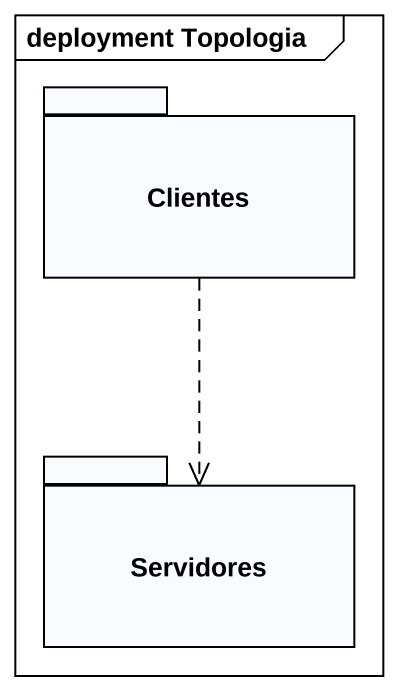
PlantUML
@startuml
mainframe deployment Topologia
package Clientes {
}
package Servidores {
}
Clientes ..> Servidores
@enduml
